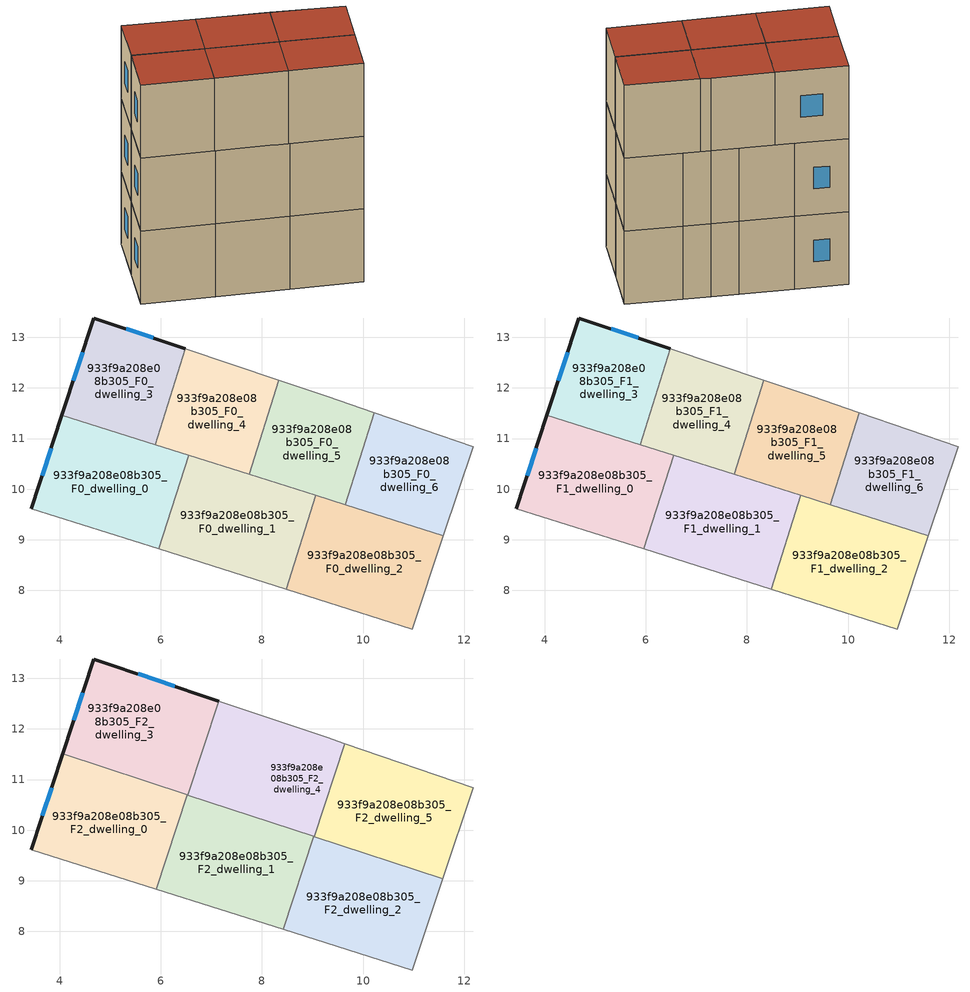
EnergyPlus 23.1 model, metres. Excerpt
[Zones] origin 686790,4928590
933f9a208e08b305_F0_dwelling_0
 floor ground (EU_floor_Construction): 6.55,10.67 5.96,8.82 3.44,9.61 4.05,11.46 z0
 wall outside (EU_wall_Construction): 4.05,11.46 3.44,9.61 z0:3
 wall to 933f9a208e08b305_F0_dwelling_1 (EU_wall_Construction): 5.96,8.82 6.55,10.67 z0:3
 wall adiabatic (EU_wall_Construction): 3.44,9.61 5.96,8.82 z0:3
 wall to 933f9a208e08b305_F0_dwelling_3 (EU_wall_Construction): 5.88,10.88 4.05,11.46 z0:3
 wall to 933f9a208e08b305_F0_dwelling_4 (EU_wall_Construction): 6.55,10.67 5.88,10.88 z0:3
 window (EU_Window_Construction): 3.83,10.81 3.65,10.27 z1.06:1.94
933f9a208e08b305_F0_dwelling_1
 floor ground (EU_floor_Construction): 9.06,9.88 8.48,8.02 5.96,8.82 6.55,10.67 z0
 wall to 933f9a208e08b305_F0_dwelling_2 (EU_wall_Construction): 8.48,8.02 9.06,9.88 z0:3
 wall adiabatic (EU_wall_Construction): 5.96,8.82 8.48,8.02 z0:3
 wall to 933f9a208e08b305_F0_dwelling_5 (EU_wall_Construction): 9.06,9.88 7.75,10.29 z0:3
 wall to 933f9a208e08b305_F0_dwelling_4 (EU_wall_Construction): 7.75,10.29 6.55,10.67 z0:3
933f9a208e08b305_F0_dwelling_2
 floor ground (EU_floor_Construction): 11.59,9.08 10.97,7.23 8.48,8.02 9.06,9.88 z0
 wall adiabatic (EU_wall_Construction): 8.48,8.02 10.97,7.23 11.59,9.08 z0:3
 wall to 933f9a208e08b305_F0_dwelling_6 (EU_wall_Construction): 11.59,9.08 9.65,9.69 z0:3
 wall to 933f9a208e08b305_F0_dwelling_5 (EU_wall_Construction): 9.65,9.69 9.06,9.88 z0:3
933f9a208e08b305_F0_dwelling_3
 floor ground (EU_floor_Construction): 6.48,12.78 5.89,10.88 4.05,11.46 4.68,13.38 z0
 wall outside (EU_wall_Construction): 6.48,12.78 4.68,13.38 4.05,11.46 z0:3
 wall to 933f9a208e08b305_F0_dwelling_4 (EU_wall_Construction): 5.89,10.88 6.48,12.78 z0:3
 window (EU_Window_Construction): 4.45,12.7 4.27,12.14 / 5.85,12.99 5.32,13.17 z1.06:1.94
933f9a208e08b305_F0_dwelling_4
 floor ground (EU_floor_Construction): 8.33,12.15 7.75,10.29 5.89,10.88 6.48,12.78 z0
 wall to 933f9a208e08b305_F0_dwelling_5 (EU_wall_Construction): 7.75,10.29 8.33,12.15 z0:3
 wall adiabatic (EU_wall_Construction): 8.33,12.15 6.48,12.78 z0:3
933f9a208e08b305_F0_dwelling_5
 floor ground (EU_floor_Construction): 10.22,11.51 9.65,9.69 7.75,10.29 8.33,12.15 9.28,11.83 z0
 wall adiabatic (EU_wall_Construction): 10.22,11.51 9.28,11.83 8.33,12.15 z0:3
 wall to 933f9a208e08b305_F0_dwelling_6 (EU_wall_Construction): 9.65,9.69 10.22,11.51 z0:3
933f9a208e08b305_F0_dwelling_6
 floor ground (EU_floor_Construction): 12.18,10.83 11.59,9.08 9.65,9.69 10.22,11.51 z0
 wall adiabatic (EU_wall_Construction): 11.59,9.08 12.18,10.83 10.22,11.51 z0:3
933f9a208e08b305_F1_dwelling_0
 floor to 933f9a208e08b305_F0_dwelling_0 (EU_floor_Construction): 6.55,10.67 5.96,8.82 3.44,9.61 4.05,11.46 z3
 wall outside (EU_wall_Construction): 4.05,11.46 3.44,9.61 z3:6
 wall to 933f9a208e08b305_F1_dwelling_1 (EU_wall_Construction): 5.96,8.82 6.55,10.67 z3:6
 wall adiabatic (EU_wall_Construction): 3.44,9.61 5.96,8.82 z3:6
 wall to 933f9a208e08b305_F1_dwelling_3 (EU_wall_Construction): 5.88,10.88 4.05,11.46 z3:6
 wall to 933f9a208e08b305_F1_dwelling_4 (EU_wall_Construction): 6.55,10.67 5.88,10.88 z3:6
 window (EU_Window_Construction): 3.83,10.81 3.65,10.27 z4.06:4.94
933f9a208e08b305_F1_dwelling_1
 floor to 933f9a208e08b305_F0_dwelling_1 (EU_floor_Construction): 9.06,9.88 8.48,8.02 5.96,8.82 6.55,10.67 z3
 wall to 933f9a208e08b305_F1_dwelling_2 (EU_wall_Construction): 8.48,8.02 9.06,9.88 z3:6
 wall adiabatic (EU_wall_Construction): 5.96,8.82 8.48,8.02 z3:6
 wall to 933f9a208e08b305_F1_dwelling_5 (EU_wall_Construction): 9.06,9.88 7.75,10.29 z3:6
 wall to 933f9a208e08b305_F1_dwelling_4 (EU_wall_Construction): 7.75,10.29 6.55,10.67 z3:6
 ceiling adiabatic (EU_roof_Construction): 8.48,8.02 9.06,9.86 9.03,9.87 8.42,8.04 z6
933f9a208e08b305_F1_dwelling_2
 floor to 933f9a208e08b305_F0_dwelling_2 (EU_floor_Construction): 11.59,9.08 10.97,7.23 8.48,8.02 9.06,9.88 z3
 wall adiabatic (EU_wall_Construction): 8.48,8.02 10.97,7.23 11.59,9.08 z3:6
 wall to 933f9a208e08b305_F1_dwelling_6 (EU_wall_Construction): 11.59,9.08 9.65,9.69 z3:6
 wall to 933f9a208e08b305_F1_dwelling_5 (EU_wall_Construction): 9.65,9.69 9.06,9.88 z3:6
 ceiling adiabatic (EU_roof_Construction): 10.97,7.23 11.57,9.04 9.06,9.86 8.48,8.02 z6
933f9a208e08b305_F1_dwelling_3
 floor to 933f9a208e08b305_F0_dwelling_3 (EU_floor_Construction): 6.48,12.78 5.89,10.88 4.05,11.46 4.68,13.38 z3
 wall outside (EU_wall_Construction): 6.48,12.78 4.68,13.38 4.05,11.46 z3:6
 wall to 933f9a208e08b305_F1_dwelling_4 (EU_wall_Construction): 5.89,10.88 6.48,12.78 z3:6
 window (EU_Window_Construction): 4.45,12.7 4.27,12.14 / 5.85,12.99 5.32,13.17 z4.06:4.94
933f9a208e08b305_F1_dwelling_4
 floor to 933f9a208e08b305_F0_dwelling_4 (EU_floor_Construction): 8.33,12.15 7.75,10.29 5.89,10.88 6.48,12.78 z3
 wall to 933f9a208e08b305_F1_dwelling_5 (EU_wall_Construction): 7.75,10.29 8.33,12.15 z3:6
 wall adiabatic (EU_wall_Construction): 8.33,12.15 6.48,12.78 z3:6
933f9a208e08b305_F1_dwelling_5
 floor to 933f9a208e08b305_F0_dwelling_5 (EU_floor_Construction): 10.22,11.51 9.65,9.69 7.75,10.29 8.33,12.15 9.28,11.83 z3
 wall adiabatic (EU_wall_Construction): 10.22,11.51 9.28,11.83 8.33,12.15 z3:6
 wall to 933f9a208e08b305_F1_dwelling_6 (EU_wall_Construction): 9.65,9.69 10.22,11.51 z3:6
 ceiling adiabatic (EU_roof_Construction): 9.65,9.69 10.22,11.51 9.64,11.71 9.04,9.88 z6
933f9a208e08b305_F1_dwelling_6
 floor to 933f9a208e08b305_F0_dwelling_6 (EU_floor_Construction): 12.18,10.83 11.59,9.08 9.65,9.69 10.22,11.51 z3
 wall adiabatic (EU_wall_Construction): 11.59,9.08 12.18,10.83 10.22,11.51 z3:6
 ceiling adiabatic (EU_roof_Construction): 11.59,9.08 12.18,10.83 10.22,11.51 9.65,9.69 z6
933f9a208e08b305_F2_dwelling_0
 floor to 933f9a208e08b305_F1_dwelling_0 (EU_floor_Construction): 6.52,10.68 5.91,8.83 3.44,9.61 4.05,11.46 z6
 floor to 933f9a208e08b305_F1_dwelling_3 (EU_floor_Construction): 5.89,10.9 5.89,10.88 4.05,11.46 4.06,11.51 z6
 floor to 933f9a208e08b305_F1_dwelling_4 (EU_floor_Construction): 6.52,10.7 6.52,10.68 5.89,10.88 5.89,10.9 z6
 wall outside (EU_wall_Construction): 4.06,11.51 3.44,9.61 z6:9
 wall to 933f9a208e08b305_F2_dwelling_1 (EU_wall_Construction): 5.91,8.83 6.52,10.7 z6:9
 wall adiabatic (EU_wall_Construction): 3.44,9.61 5.91,8.83 z6:9
 wall to 933f9a208e08b305_F2_dwelling_3 (EU_wall_Construction): 6.52,10.7 4.06,11.51 z6:9
 window (EU_Window_Construction): 3.84,10.84 3.66,10.28 z7.06:7.94
 roof outside (EU_roof_Construction): 5.91,8.83 6.52,10.7 4.06,11.51 3.44,9.61 z9
933f9a208e08b305_F2_dwelling_1
 floor to 933f9a208e08b305_F1_dwelling_1 (EU_floor_Construction): 9.03,9.87 8.42,8.04 5.96,8.82 6.55,10.67 7.88,10.25 z6
 floor to 933f9a208e08b305_F1_dwelling_0 (EU_floor_Construction): 6.55,10.67 5.96,8.82 5.91,8.83 6.52,10.68 z6
 floor to 933f9a208e08b305_F1_dwelling_4 (EU_floor_Construction): 7.75,10.29 6.52,10.68 6.52,10.7 z6
 wall to 933f9a208e08b305_F2_dwelling_2 (EU_wall_Construction): 8.42,8.04 9.03,9.87 z6:9
 wall adiabatic (EU_wall_Construction): 5.91,8.83 8.42,8.04 z6:9
 wall to 933f9a208e08b305_F2_dwelling_4 (EU_wall_Construction): 9.03,9.87 6.54,10.69 z6:9
 wall to 933f9a208e08b305_F2_dwelling_3 (EU_wall_Construction): 6.54,10.69 6.52,10.7 z6:9
 roof outside (EU_roof_Construction): 8.42,8.04 9.03,9.87 6.52,10.7 5.91,8.83 z9
933f9a208e08b305_F2_dwelling_2
 floor adiabatic (EU_floor_Construction): 11.57,9.04 10.97,7.23 8.42,8.04 9.03,9.87 z6
 wall adiabatic (EU_wall_Construction): 8.42,8.04 10.97,7.23 11.57,9.04 z6:9
 wall to 933f9a208e08b305_F2_dwelling_5 (EU_wall_Construction): 11.57,9.04 9.04,9.87 z6:9
 wall to 933f9a208e08b305_F2_dwelling_4 (EU_wall_Construction): 9.04,9.87 9.03,9.87 z6:9
 roof outside (EU_roof_Construction): 10.97,7.23 11.57,9.04 9.03,9.87 8.42,8.04 z9
933f9a208e08b305_F2_dwelling_3
 floor to 933f9a208e08b305_F1_dwelling_3 (EU_floor_Construction): 6.48,12.78 5.89,10.9 4.06,11.51 4.68,13.38 z6
 floor to 933f9a208e08b305_F1_dwelling_4 (EU_floor_Construction): 7.15,12.55 6.54,10.69 5.89,10.9 6.48,12.78 z6
 wall outside (EU_wall_Construction): 7.15,12.55 4.68,13.38 4.06,11.51 z6:9
 wall to 933f9a208e08b305_F2_dwelling_4 (EU_wall_Construction): 6.54,10.69 7.15,12.55 z6:9
 window (EU_Window_Construction): 4.46,12.72 4.28,12.17 / 6.28,12.85 5.55,13.09 z7.06:7.94
 roof outside (EU_roof_Construction): 6.54,10.69 7.15,12.55 4.68,13.38 4.06,11.51 z9
933f9a208e08b305_F2_dwelling_4
 floor to 933f9a208e08b305_F1_dwelling_4 (EU_floor_Construction): 8.33,12.15 7.75,10.29 6.54,10.69 7.15,12.55 z6
 floor to 933f9a208e08b305_F1_dwelling_5 (EU_floor_Construction): 9.64,11.71 9.04,9.88 7.88,10.25 7.75,10.29 8.33,12.15 9.28,11.83 z6
 wall adiabatic (EU_wall_Construction): 9.64,11.71 9.28,11.83 7.15,12.55 z6:9
 wall to 933f9a208e08b305_F2_dwelling_5 (EU_wall_Construction): 9.04,9.87 9.64,11.71 z6:9
 roof outside (EU_roof_Construction): 9.04,9.87 9.64,11.71 9.28,11.83 7.15,12.55 6.54,10.69 z9
933f9a208e08b305_F2_dwelling_5
 floor to 933f9a208e08b305_F1_dwelling_2 (EU_floor_Construction): 11.59,9.08 11.57,9.04 9.06,9.86 9.06,9.88 z6
 floor adiabatic (EU_floor_Construction): 12.18,10.83 11.57,9.04 11.59,9.08 9.06,9.88 9.06,9.86 9.04,9.87 9.64,11.71 z6
 wall adiabatic (EU_wall_Construction): 11.57,9.04 12.18,10.83 9.64,11.71 z6:9
 roof outside (EU_roof_Construction): 11.57,9.04 12.18,10.83 9.64,11.71 9.04,9.87 z9
[Building]
EU S2 Campaign: North Axis=0; Terrain=City; Solar Distribution=FullExterior
[Site:Location]
Bologna: Latitude=44.5; Longitude=11.25; Time Zone=1; Elevation=37
[SizingPeriod:WeatherFileDays]
AnnualSizingPeriod: Begin Month=1; Begin Day of Month=1; End Month=12; End Day of Month=31; Day of Week for Start Day=Monday; Use Weather File Daylight Saving Period=No; Use Weather File Rain and Snow Indicators=No
[MATERIAL]
EU_InternalMass_Material: Roughness=MediumRough; Thickness=0.1; Conductivity=1; Density=1800; Specific Heat=900; Thermal Absorptance=0.9; Solar Absorptance=0.7; Visible Absorptance=0.7
[MATERIAL:NOMASS] Roughness=MediumRough; Thermal Absorptance=0.9; Solar Absorptance=0.7; Visible Absorptance=0.7
Name | Thermal Resistance
EU_wall_NoMass | 0.781309
EU_roof_NoMass | 0.418499
EU_floor_NoMass | 0.563442
[WINDOWMATERIAL:SIMPLEGLAZINGSYSTEM]
EU_Window_SimpleGlazing: UFactor=4.32879; Solar Heat Gain Coefficient=0.85; Visible Transmittance=0.85
[CONSTRUCTION]
EU_wall_Construction: EU_wall_NoMass
EU_roof_Construction: EU_roof_NoMass
EU_floor_Construction: EU_floor_NoMass
EU_InternalMass_Construction: EU_InternalMass_Material
EU_Window_Construction: EU_Window_SimpleGlazing
[ZONE] Type=1; Multiplier=1; Ceiling Height=autocalculate; Floor Area=autocalculate; Part of Total Floor Area=Yes
Name | Volume
933f9a208e08b305_F0_dwelling_0; 933f9a208e08b305_F1_dwelling_0; 933f9a208e08b305_F2_dwelling_4 | 15.3757
933f9a208e08b305_F2_dwelling_0 | 15.3772
933f9a208e08b305_F0_dwelling_1; 933f9a208e08b305_F1_dwelling_1 | 15.3816
933f9a208e08b305_F2_dwelling_1 | 15.386
933f9a208e08b305_F0_dwelling_2; 933f9a208e08b305_F1_dwelling_2 | 15.375
933f9a208e08b305_F2_dwelling_2 | 15.3882
933f9a208e08b305_F0_dwelling_3; 933f9a208e08b305_F1_dwelling_3 | 11.5393
933f9a208e08b305_F2_dwelling_3 | 15.3801
933f9a208e08b305_F0_dwelling_4; 933f9a208e08b305_F1_dwelling_4 | 11.5452
933f9a208e08b305_F0_dwelling_5; 933f9a208e08b305_F1_dwelling_5 | 11.5378
933f9a208e08b305_F2_dwelling_5 | 15.3787
933f9a208e08b305_F0_dwelling_6; 933f9a208e08b305_F1_dwelling_6 | 11.543
[INTERNALMASS] Construction=EU_InternalMass_Construction
Name | Zone or ZoneList | Surface Area
933f9a208e08b305_F0_dwelling_0_EU_InternalMass | 933f9a208e08b305_F0_dwelling_0 | 5.12508
933f9a208e08b305_F0_dwelling_1_EU_InternalMass | 933f9a208e08b305_F0_dwelling_1 | 5.12707
933f9a208e08b305_F0_dwelling_2_EU_InternalMass | 933f9a208e08b305_F0_dwelling_2 | 5.12514
933f9a208e08b305_F0_dwelling_3_EU_InternalMass | 933f9a208e08b305_F0_dwelling_3 | 3.84658
933f9a208e08b305_F0_dwelling_4_EU_InternalMass | 933f9a208e08b305_F0_dwelling_4 | 3.84808
933f9a208e08b305_F0_dwelling_5_EU_InternalMass | 933f9a208e08b305_F0_dwelling_5 | 3.84599
933f9a208e08b305_F0_dwelling_6_EU_InternalMass | 933f9a208e08b305_F0_dwelling_6 | 3.84771
933f9a208e08b305_F1_dwelling_0_EU_InternalMass | 933f9a208e08b305_F1_dwelling_0 | 5.12508
933f9a208e08b305_F1_dwelling_1_EU_InternalMass | 933f9a208e08b305_F1_dwelling_1 | 5.12707
933f9a208e08b305_F1_dwelling_2_EU_InternalMass | 933f9a208e08b305_F1_dwelling_2 | 5.12514
933f9a208e08b305_F1_dwelling_3_EU_InternalMass | 933f9a208e08b305_F1_dwelling_3 | 3.84658
933f9a208e08b305_F1_dwelling_4_EU_InternalMass | 933f9a208e08b305_F1_dwelling_4 | 3.84808
933f9a208e08b305_F1_dwelling_5_EU_InternalMass | 933f9a208e08b305_F1_dwelling_5 | 3.84599
933f9a208e08b305_F1_dwelling_6_EU_InternalMass | 933f9a208e08b305_F1_dwelling_6 | 3.84771
933f9a208e08b305_F2_dwelling_0_EU_InternalMass | 933f9a208e08b305_F2_dwelling_0 | 5.12588
933f9a208e08b305_F2_dwelling_1_EU_InternalMass | 933f9a208e08b305_F2_dwelling_1 | 5.12826
933f9a208e08b305_F2_dwelling_2_EU_InternalMass | 933f9a208e08b305_F2_dwelling_2 | 5.12923
933f9a208e08b305_F2_dwelling_3_EU_InternalMass | 933f9a208e08b305_F2_dwelling_3 | 5.12685
933f9a208e08b305_F2_dwelling_4_EU_InternalMass | 933f9a208e08b305_F2_dwelling_4 | 5.1255
933f9a208e08b305_F2_dwelling_5_EU_InternalMass | 933f9a208e08b305_F2_dwelling_5 | 5.12626
[OTHEREQUIPMENT] Fuel Type=Electricity; Design Level Calculation Method=Watts/Area; Power per Zone Floor Area=1; Fraction Latent=0; Fraction Radiant=0; Fraction Lost=0; Carbon Dioxide Generation Rate=0; EndUse Subcategory=EU_Step8_InternalGains
Name | Zone or ZoneList or Space or SpaceList | Schedule
EU_Step8_InternalGain_933f9a208e08b305_F0_dwelling_0_f000 | 933f9a208e08b305_F0_dwelling_0 | EU_Step8_GainSchedule_933f9a208e08b305_F0_dwelling_0_f000
EU_Step8_InternalGain_933f9a208e08b305_F0_dwelling_1_f000 | 933f9a208e08b305_F0_dwelling_1 | EU_Step8_GainSchedule_933f9a208e08b305_F0_dwelling_1_f000
EU_Step8_InternalGain_933f9a208e08b305_F0_dwelling_2_f000 | 933f9a208e08b305_F0_dwelling_2 | EU_Step8_GainSchedule_933f9a208e08b305_F0_dwelling_2_f000
EU_Step8_InternalGain_933f9a208e08b305_F0_dwelling_3_f000 | 933f9a208e08b305_F0_dwelling_3 | EU_Step8_GainSchedule_933f9a208e08b305_F0_dwelling_3_f000
EU_Step8_InternalGain_933f9a208e08b305_F0_dwelling_4_f000 | 933f9a208e08b305_F0_dwelling_4 | EU_Step8_GainSchedule_933f9a208e08b305_F0_dwelling_4_f000
EU_Step8_InternalGain_933f9a208e08b305_F0_dwelling_5_f000 | 933f9a208e08b305_F0_dwelling_5 | EU_Step8_GainSchedule_933f9a208e08b305_F0_dwelling_5_f000
EU_Step8_InternalGain_933f9a208e08b305_F0_dwelling_6_f000 | 933f9a208e08b305_F0_dwelling_6 | EU_Step8_GainSchedule_933f9a208e08b305_F0_dwelling_6_f000
EU_Step8_InternalGain_933f9a208e08b305_F1_dwelling_0_f000 | 933f9a208e08b305_F1_dwelling_0 | EU_Step8_GainSchedule_933f9a208e08b305_F1_dwelling_0_f000
EU_Step8_InternalGain_933f9a208e08b305_F1_dwelling_1_f000 | 933f9a208e08b305_F1_dwelling_1 | EU_Step8_GainSchedule_933f9a208e08b305_F1_dwelling_1_f000
EU_Step8_InternalGain_933f9a208e08b305_F1_dwelling_2_f000 | 933f9a208e08b305_F1_dwelling_2 | EU_Step8_GainSchedule_933f9a208e08b305_F1_dwelling_2_f000
EU_Step8_InternalGain_933f9a208e08b305_F1_dwelling_3_f000 | 933f9a208e08b305_F1_dwelling_3 | EU_Step8_GainSchedule_933f9a208e08b305_F1_dwelling_3_f000
EU_Step8_InternalGain_933f9a208e08b305_F1_dwelling_4_f000 | 933f9a208e08b305_F1_dwelling_4 | EU_Step8_GainSchedule_933f9a208e08b305_F1_dwelling_4_f000
EU_Step8_InternalGain_933f9a208e08b305_F1_dwelling_5_f000 | 933f9a208e08b305_F1_dwelling_5 | EU_Step8_GainSchedule_933f9a208e08b305_F1_dwelling_5_f000
EU_Step8_InternalGain_933f9a208e08b305_F1_dwelling_6_f000 | 933f9a208e08b305_F1_dwelling_6 | EU_Step8_GainSchedule_933f9a208e08b305_F1_dwelling_6_f000
EU_Step8_InternalGain_933f9a208e08b305_F2_dwelling_0_f000 | 933f9a208e08b305_F2_dwelling_0 | EU_Step8_GainSchedule_933f9a208e08b305_F2_dwelling_0_f000
EU_Step8_InternalGain_933f9a208e08b305_F2_dwelling_1_f000 | 933f9a208e08b305_F2_dwelling_1 | EU_Step8_GainSchedule_933f9a208e08b305_F2_dwelling_1_f000
EU_Step8_InternalGain_933f9a208e08b305_F2_dwelling_2_f000 | 933f9a208e08b305_F2_dwelling_2 | EU_Step8_GainSchedule_933f9a208e08b305_F2_dwelling_2_f000
EU_Step8_InternalGain_933f9a208e08b305_F2_dwelling_3_f000 | 933f9a208e08b305_F2_dwelling_3 | EU_Step8_GainSchedule_933f9a208e08b305_F2_dwelling_3_f000
EU_Step8_InternalGain_933f9a208e08b305_F2_dwelling_4_f000 | 933f9a208e08b305_F2_dwelling_4 | EU_Step8_GainSchedule_933f9a208e08b305_F2_dwelling_4_f000
EU_Step8_InternalGain_933f9a208e08b305_F2_dwelling_5_f000 | 933f9a208e08b305_F2_dwelling_5 | EU_Step8_GainSchedule_933f9a208e08b305_F2_dwelling_5_f000
[ZONEVENTILATION:DESIGNFLOWRATE] Schedule=EU_AlwaysOn; Design Flow Rate Calculation Method=AirChanges/Hour; Air Changes per Hour=0.692607; Ventilation Type=Natural; Fan Pressure Rise=0; Fan Total Efficiency=1; Constant Term Coefficient=1; Temperature Term Coefficient=0; Velocity Term Coefficient=0; Velocity Squared Term Coefficient=0; Minimum Indoor Temperature=-100; Maximum Indoor Temperature=100; Delta Temperature=-100; Minimum Outdoor Temperature=-100; Maximum Outdoor Temperature=100; Maximum Wind Speed=40
Name | Zone or ZoneList or Space or SpaceList
EU_ConstantAir_933f9a208e08b305_F0_dwelling_0 | 933f9a208e08b305_F0_dwelling_0
EU_ConstantAir_933f9a208e08b305_F0_dwelling_1 | 933f9a208e08b305_F0_dwelling_1
EU_ConstantAir_933f9a208e08b305_F0_dwelling_2 | 933f9a208e08b305_F0_dwelling_2
EU_ConstantAir_933f9a208e08b305_F0_dwelling_3 | 933f9a208e08b305_F0_dwelling_3
EU_ConstantAir_933f9a208e08b305_F0_dwelling_4 | 933f9a208e08b305_F0_dwelling_4
EU_ConstantAir_933f9a208e08b305_F0_dwelling_5 | 933f9a208e08b305_F0_dwelling_5
EU_ConstantAir_933f9a208e08b305_F0_dwelling_6 | 933f9a208e08b305_F0_dwelling_6
EU_ConstantAir_933f9a208e08b305_F1_dwelling_0 | 933f9a208e08b305_F1_dwelling_0
EU_ConstantAir_933f9a208e08b305_F1_dwelling_1 | 933f9a208e08b305_F1_dwelling_1
EU_ConstantAir_933f9a208e08b305_F1_dwelling_2 | 933f9a208e08b305_F1_dwelling_2
EU_ConstantAir_933f9a208e08b305_F1_dwelling_3 | 933f9a208e08b305_F1_dwelling_3
EU_ConstantAir_933f9a208e08b305_F1_dwelling_4 | 933f9a208e08b305_F1_dwelling_4
EU_ConstantAir_933f9a208e08b305_F1_dwelling_5 | 933f9a208e08b305_F1_dwelling_5
EU_ConstantAir_933f9a208e08b305_F1_dwelling_6 | 933f9a208e08b305_F1_dwelling_6
EU_ConstantAir_933f9a208e08b305_F2_dwelling_0 | 933f9a208e08b305_F2_dwelling_0
EU_ConstantAir_933f9a208e08b305_F2_dwelling_1 | 933f9a208e08b305_F2_dwelling_1
EU_ConstantAir_933f9a208e08b305_F2_dwelling_2 | 933f9a208e08b305_F2_dwelling_2
EU_ConstantAir_933f9a208e08b305_F2_dwelling_3 | 933f9a208e08b305_F2_dwelling_3
EU_ConstantAir_933f9a208e08b305_F2_dwelling_4 | 933f9a208e08b305_F2_dwelling_4
EU_ConstantAir_933f9a208e08b305_F2_dwelling_5 | 933f9a208e08b305_F2_dwelling_5
[HVACTEMPLATE:THERMOSTAT] Constant Heating Setpoint=20; Constant Cooling Setpoint=50
EU_HeatOnly_933f9a208e08b305_F0_dwelling_0; EU_HeatOnly_933f9a208e08b305_F0_dwelling_1; EU_HeatOnly_933f9a208e08b305_F0_dwelling_2; EU_HeatOnly_933f9a208e08b305_F0_dwelling_3; EU_HeatOnly_933f9a208e08b305_F0_dwelling_4; EU_HeatOnly_933f9a208e08b305_F0_dwelling_5; EU_HeatOnly_933f9a208e08b305_F0_dwelling_6; EU_HeatOnly_933f9a208e08b305_F1_dwelling_0; EU_HeatOnly_933f9a208e08b305_F1_dwelling_1; EU_HeatOnly_933f9a208e08b305_F1_dwelling_2; EU_HeatOnly_933f9a208e08b305_F1_dwelling_3; EU_HeatOnly_933f9a208e08b305_F1_dwelling_4; EU_HeatOnly_933f9a208e08b305_F1_dwelling_5; EU_HeatOnly_933f9a208e08b305_F1_dwelling_6; EU_HeatOnly_933f9a208e08b305_F2_dwelling_0; EU_HeatOnly_933f9a208e08b305_F2_dwelling_1; EU_HeatOnly_933f9a208e08b305_F2_dwelling_2; EU_HeatOnly_933f9a208e08b305_F2_dwelling_3; EU_HeatOnly_933f9a208e08b305_F2_dwelling_4; EU_HeatOnly_933f9a208e08b305_F2_dwelling_5
[HVACTEMPLATE:ZONE:IDEALLOADSAIRSYSTEM] System Availability Schedule=EU_AlwaysOn; Maximum Heating Supply Air Temperature=50; Minimum Cooling Supply Air Temperature=13; Maximum Heating Supply Air Humidity Ratio=0.0156; Minimum Cooling Supply Air Humidity Ratio=0.0077; Heating Limit=NoLimit; Cooling Limit=NoLimit; Heating Availability Schedule=EU_AlwaysOn; Cooling Availability Schedule=EU_CoolingOff; Dehumidification Control Type=ConstantSensibleHeatRatio; Cooling Sensible Heat Ratio=0.7; Dehumidification Setpoint=60; Humidification Control Type=None; Humidification Setpoint=30; Outdoor Air Method=None; Outdoor Air Flow Rate per Person=0.00944; Outdoor Air Flow Rate per Zone Floor Area=0; Outdoor Air Flow Rate per Zone=0; Demand Controlled Ventilation Type=None; Outdoor Air Economizer Type=NoEconomizer; Heat Recovery Type=None; Sensible Heat Recovery Effectiveness=0.7; Latent Heat Recovery Effectiveness=0.65
Name | Template Thermostat
933f9a208e08b305_F0_dwelling_0 | EU_HeatOnly_933f9a208e08b305_F0_dwelling_0
933f9a208e08b305_F0_dwelling_1 | EU_HeatOnly_933f9a208e08b305_F0_dwelling_1
933f9a208e08b305_F0_dwelling_2 | EU_HeatOnly_933f9a208e08b305_F0_dwelling_2
933f9a208e08b305_F0_dwelling_3 | EU_HeatOnly_933f9a208e08b305_F0_dwelling_3
933f9a208e08b305_F0_dwelling_4 | EU_HeatOnly_933f9a208e08b305_F0_dwelling_4
933f9a208e08b305_F0_dwelling_5 | EU_HeatOnly_933f9a208e08b305_F0_dwelling_5
933f9a208e08b305_F0_dwelling_6 | EU_HeatOnly_933f9a208e08b305_F0_dwelling_6
933f9a208e08b305_F1_dwelling_0 | EU_HeatOnly_933f9a208e08b305_F1_dwelling_0
933f9a208e08b305_F1_dwelling_1 | EU_HeatOnly_933f9a208e08b305_F1_dwelling_1
933f9a208e08b305_F1_dwelling_2 | EU_HeatOnly_933f9a208e08b305_F1_dwelling_2
933f9a208e08b305_F1_dwelling_3 | EU_HeatOnly_933f9a208e08b305_F1_dwelling_3
933f9a208e08b305_F1_dwelling_4 | EU_HeatOnly_933f9a208e08b305_F1_dwelling_4
933f9a208e08b305_F1_dwelling_5 | EU_HeatOnly_933f9a208e08b305_F1_dwelling_5
933f9a208e08b305_F1_dwelling_6 | EU_HeatOnly_933f9a208e08b305_F1_dwelling_6
933f9a208e08b305_F2_dwelling_0 | EU_HeatOnly_933f9a208e08b305_F2_dwelling_0
933f9a208e08b305_F2_dwelling_1 | EU_HeatOnly_933f9a208e08b305_F2_dwelling_1
933f9a208e08b305_F2_dwelling_2 | EU_HeatOnly_933f9a208e08b305_F2_dwelling_2
933f9a208e08b305_F2_dwelling_3 | EU_HeatOnly_933f9a208e08b305_F2_dwelling_3
933f9a208e08b305_F2_dwelling_4 | EU_HeatOnly_933f9a208e08b305_F2_dwelling_4
933f9a208e08b305_F2_dwelling_5 | EU_HeatOnly_933f9a208e08b305_F2_dwelling_5
[SIZING:ZONE] Zone Cooling Design Supply Air Temperature Input Method=SupplyAirTemperature; Zone Cooling Design Supply Air Temperature=13; Zone Heating Design Supply Air Temperature Input Method=SupplyAirTemperature; Zone Heating Design Supply Air Temperature=50; Zone Cooling Design Supply Air Humidity Ratio=0.008; Zone Heating Design Supply Air Humidity Ratio=0.008; Cooling Design Air Flow Method=DesignDay; Cooling Design Air Flow Rate=0; Cooling Minimum Air Flow per Zone Floor Area=0.000762; Cooling Minimum Air Flow=0; Cooling Minimum Air Flow Fraction=0.2; Heating Design Air Flow Method=DesignDay; Heating Design Air Flow Rate=0; Heating Maximum Air Flow per Zone Floor Area=0.002032; Heating Maximum Air Flow=0.141576; Heating Maximum Air Flow Fraction=0.3; Account for Dedicated Outdoor Air System=No; Dedicated Outdoor Air System Control Strategy=NeutralSupplyAir; Dedicated Outdoor Air Low Setpoint Temperature for Design=autosize; Dedicated Outdoor Air High Setpoint Temperature for Design=autosize; Zone Load Sizing Method=Sensible Load Only No Latent Load; Zone Latent Cooling Design Supply Air Humidity Ratio Input Method=HumidityRatioDifference; Zone Cooling Design Supply Air Humidity Ratio Difference=0.005; Zone Latent Heating Design Supply Air Humidity Ratio Input Method=HumidityRatioDifference; Zone Humidification Design Supply Air Humidity Ratio Difference=0.005
933f9a208e08b305_F0_dwelling_0; 933f9a208e08b305_F0_dwelling_1; 933f9a208e08b305_F0_dwelling_2; 933f9a208e08b305_F0_dwelling_3; 933f9a208e08b305_F0_dwelling_4; 933f9a208e08b305_F0_dwelling_5; 933f9a208e08b305_F0_dwelling_6; 933f9a208e08b305_F1_dwelling_0; 933f9a208e08b305_F1_dwelling_1; 933f9a208e08b305_F1_dwelling_2; 933f9a208e08b305_F1_dwelling_3; 933f9a208e08b305_F1_dwelling_4; 933f9a208e08b305_F1_dwelling_5; 933f9a208e08b305_F1_dwelling_6; 933f9a208e08b305_F2_dwelling_0; 933f9a208e08b305_F2_dwelling_1; 933f9a208e08b305_F2_dwelling_2; 933f9a208e08b305_F2_dwelling_3; 933f9a208e08b305_F2_dwelling_4; 933f9a208e08b305_F2_dwelling_5
[SCHEDULE:CONSTANT]
Name | Hourly Value
EU_AlwaysOn | 1
EU_CoolingOff | 0
[SCHEDULE:FILE] Column Number=1; Rows to Skip at Top=0; Number of Hours of Data=8760; Column Separator=Comma; Interpolate to Timestep=No; Minutes per Item=60; Adjust Schedule for Daylight Savings=Yes
Name | File
EU_Step8_GainSchedule_933f9a208e08b305_F0_dwelling_0_f000 | ../../schedules/933f9a208e08b305/933f9a208e08b305_F0_dwelling_0_f000_gain.csv
EU_Step8_GainSchedule_933f9a208e08b305_F0_dwelling_1_f000 | ../../schedules/933f9a208e08b305/933f9a208e08b305_F0_dwelling_1_f000_gain.csv
EU_Step8_GainSchedule_933f9a208e08b305_F0_dwelling_2_f000 | ../../schedules/933f9a208e08b305/933f9a208e08b305_F0_dwelling_2_f000_gain.csv
EU_Step8_GainSchedule_933f9a208e08b305_F0_dwelling_3_f000 | ../../schedules/933f9a208e08b305/933f9a208e08b305_F0_dwelling_3_f000_gain.csv
EU_Step8_GainSchedule_933f9a208e08b305_F0_dwelling_4_f000 | ../../schedules/933f9a208e08b305/933f9a208e08b305_F0_dwelling_4_f000_gain.csv
EU_Step8_GainSchedule_933f9a208e08b305_F0_dwelling_5_f000 | ../../schedules/933f9a208e08b305/933f9a208e08b305_F0_dwelling_5_f000_gain.csv
EU_Step8_GainSchedule_933f9a208e08b305_F0_dwelling_6_f000 | ../../schedules/933f9a208e08b305/933f9a208e08b305_F0_dwelling_6_f000_gain.csv
EU_Step8_GainSchedule_933f9a208e08b305_F1_dwelling_0_f000 | ../../schedules/933f9a208e08b305/933f9a208e08b305_F1_dwelling_0_f000_gain.csv
EU_Step8_GainSchedule_933f9a208e08b305_F1_dwelling_1_f000 | ../../schedules/933f9a208e08b305/933f9a208e08b305_F1_dwelling_1_f000_gain.csv
EU_Step8_GainSchedule_933f9a208e08b305_F1_dwelling_2_f000 | ../../schedules/933f9a208e08b305/933f9a208e08b305_F1_dwelling_2_f000_gain.csv
EU_Step8_GainSchedule_933f9a208e08b305_F1_dwelling_3_f000 | ../../schedules/933f9a208e08b305/933f9a208e08b305_F1_dwelling_3_f000_gain.csv
EU_Step8_GainSchedule_933f9a208e08b305_F1_dwelling_4_f000 | ../../schedules/933f9a208e08b305/933f9a208e08b305_F1_dwelling_4_f000_gain.csv
EU_Step8_GainSchedule_933f9a208e08b305_F1_dwelling_5_f000 | ../../schedules/933f9a208e08b305/933f9a208e08b305_F1_dwelling_5_f000_gain.csv
EU_Step8_GainSchedule_933f9a208e08b305_F1_dwelling_6_f000 | ../../schedules/933f9a208e08b305/933f9a208e08b305_F1_dwelling_6_f000_gain.csv
EU_Step8_GainSchedule_933f9a208e08b305_F2_dwelling_0_f000 | ../../schedules/933f9a208e08b305/933f9a208e08b305_F2_dwelling_0_f000_gain.csv
EU_Step8_GainSchedule_933f9a208e08b305_F2_dwelling_1_f000 | ../../schedules/933f9a208e08b305/933f9a208e08b305_F2_dwelling_1_f000_gain.csv
EU_Step8_GainSchedule_933f9a208e08b305_F2_dwelling_2_f000 | ../../schedules/933f9a208e08b305/933f9a208e08b305_F2_dwelling_2_f000_gain.csv
EU_Step8_GainSchedule_933f9a208e08b305_F2_dwelling_3_f000 | ../../schedules/933f9a208e08b305/933f9a208e08b305_F2_dwelling_3_f000_gain.csv
EU_Step8_GainSchedule_933f9a208e08b305_F2_dwelling_4_f000 | ../../schedules/933f9a208e08b305/933f9a208e08b305_F2_dwelling_4_f000_gain.csv
EU_Step8_GainSchedule_933f9a208e08b305_F2_dwelling_5_f000 | ../../schedules/933f9a208e08b305/933f9a208e08b305_F2_dwelling_5_f000_gain.csv
